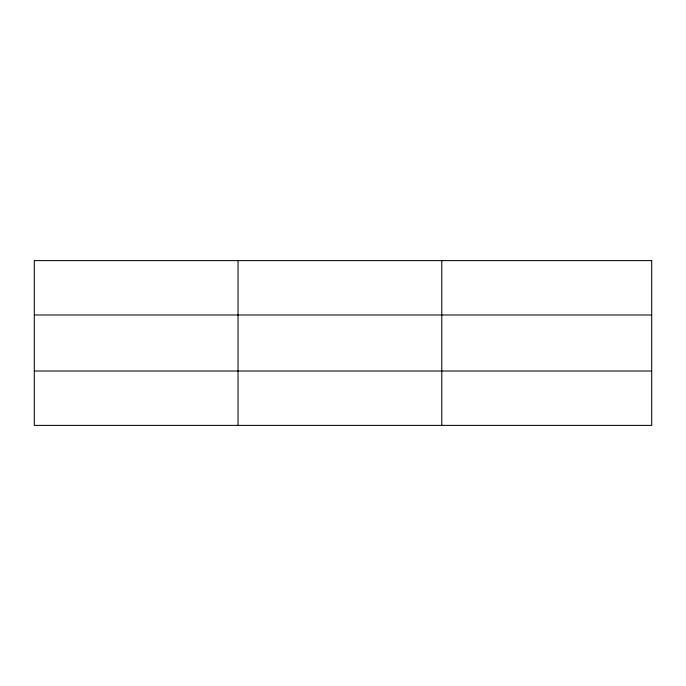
<?xml version="1.0" encoding="UTF-8"?>
<svg xmlns="http://www.w3.org/2000/svg" width="686" height="686" viewBox="0 0 686 686"><rect width="100%" height="100%" fill="white"/><g stroke="black" fill="none" stroke-linecap="round" stroke-linejoin="round"><path stroke-width="1.03" d="M238.042 425.389L238.042 260.611M441.784 425.389L441.784 260.611M34.3 314.985L651.7 314.985M34.3 371.015L651.7 371.015M651.7 260.611L651.7 425.389L34.3 425.389L34.3 260.611L651.7 260.611"/></g></svg>
